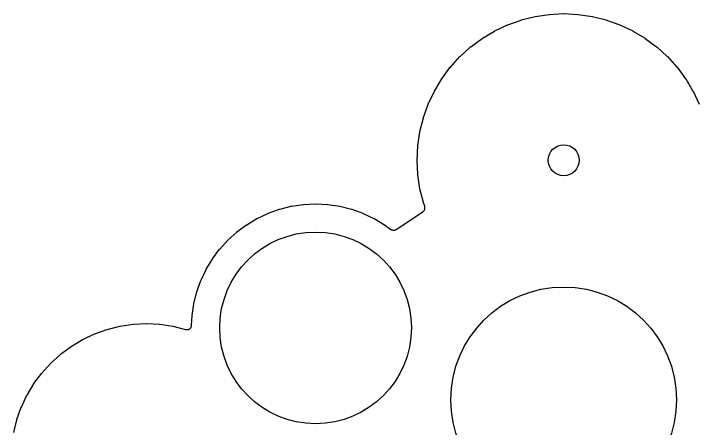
# Model space of a CAD drawing. Header units: millimetres. Extents: x -91 to 91, y -91 to 118.
# Drawn here: x -35.5 to 8.62, y 90.84 to 117.62 of the extents above; entities that cross this region are included whole.
import ezdxf

# ---------------------------------------------------------------- set-up
doc = ezdxf.new("R2010")
doc.units = ezdxf.units.MM
doc.layers.add('CUT_INNER', color=6, linetype='Continuous')
doc.layers.add('CUT_OUTER', color=1, linetype='Continuous')

msp = doc.modelspace()

# ---------------------------------------------------------------- linework, layer by layer
at = {"layer": 'CUT_INNER'}
for centre, radius in [((0, 108.1549), 1), ((-16.016, 97.3259), 6.188), ((0, 92.6849), 7.28)]:
    msp.add_circle(centre, radius, dxfattribs=at)
at = {"layer": 'CUT_OUTER'}
msp.add_lwpolyline([(-35.5024, 90.5743), (-35.2976, 91.3917), (-35.2933, 91.4057), (-35.0095, 92.1991), (-35.0039, 92.2127), (-34.6436, 92.9743), (-34.6367, 92.9873), (-34.2035, 93.71), (-34.1953, 93.7223), (-33.6934, 94.399), (-33.6841, 94.4104), (-33.1182, 95.0347), (-33.1078, 95.0451), (-32.4835, 95.611), (-32.4721, 95.6203), (-31.7954, 96.1222), (-31.7831, 96.1304), (-31.0604, 96.5636), (-31.0475, 96.5705), (-30.2858, 96.9307), (-30.2722, 96.9364), (-29.4789, 97.2202), (-29.4648, 97.2245), (-28.6475, 97.4292), (-28.633, 97.4321), (-27.7996, 97.5557), (-27.7849, 97.5572), (-26.9434, 97.5985), (-26.9286, 97.5985), (-26.0871, 97.5572), (-26.0724, 97.5557), (-25.239, 97.4321), (-25.2245, 97.4292), (-24.4072, 97.2245), (-24.4024, 97.223), (-24.373, 97.2157), (-24.3431, 97.2114), (-24.3129, 97.2101), (-24.2827, 97.2119), (-24.2528, 97.2167), (-24.2235, 97.2245), (-24.1952, 97.2352), (-24.1682, 97.2487), (-24.1426, 97.2648), (-24.1187, 97.2835), (-24.0969, 97.3044), (-24.0773, 97.3275), (-24.0601, 97.3524), (-24.0455, 97.3789), (-24.0337, 97.4067), (-24.0247, 97.4356), (-24.0187, 97.4653), (-24.0157, 97.4954), (-23.9858, 98.1034), (-23.9844, 98.1181), (-23.8712, 98.8809), (-23.8683, 98.8953), (-23.681, 99.6433), (-23.6767, 99.6574), (-23.4169, 100.3835), (-23.4113, 100.3971), (-23.0816, 101.0942), (-23.0746, 101.1071), (-22.6782, 101.7686), (-22.67, 101.7808), (-22.2107, 102.4002), (-22.2013, 102.4116), (-21.6835, 102.9829), (-21.6731, 102.9933), (-21.1017, 103.5112), (-21.0903, 103.5205), (-20.4709, 103.9799), (-20.4587, 103.9881), (-19.7973, 104.3845), (-19.7843, 104.3915), (-19.0872, 104.7212), (-19.0736, 104.7268), (-18.3475, 104.9866), (-18.3335, 104.9908), (-17.5854, 105.1782), (-17.571, 105.1811), (-16.8082, 105.2942), (-16.7936, 105.2957), (-16.0234, 105.3335), (-16.0086, 105.3335), (-15.2384, 105.2957), (-15.2238, 105.2942), (-14.461, 105.1811), (-14.4466, 105.1782), (-13.6985, 104.9908), (-13.6845, 104.9866), (-12.9584, 104.7268), (-12.9448, 104.7212), (-12.2477, 104.3915), (-12.2347, 104.3845), (-11.5733, 103.9881), (-11.5611, 103.9799), (-11.1691, 103.6892), (-11.1436, 103.6722), (-11.1166, 103.658), (-11.0883, 103.6466), (-11.059, 103.6381), (-11.0289, 103.6326), (-10.9985, 103.6302), (-10.9679, 103.631), (-10.9376, 103.6348), (-10.9079, 103.6417), (-10.879, 103.6516), (-10.8512, 103.6643), (-10.8249, 103.6799), (-9.0911, 104.8261), (-9.0681, 104.8429), (-9.0468, 104.8619), (-9.0274, 104.8827), (-9.0101, 104.9053), (-8.995, 104.9295), (-8.9822, 104.955), (-8.972, 104.9815), (-8.9642, 105.009), (-8.9592, 105.037), (-8.9568, 105.0654), (-8.9571, 105.0939), (-8.9601, 105.1222), (-8.9658, 105.1502), (-8.9741, 105.1774), (-9.054, 105.4007), (-9.0583, 105.4148), (-9.2804, 106.3014), (-9.2832, 106.3158), (-9.4173, 107.22), (-9.4188, 107.2346), (-9.4636, 108.1475), (-9.4636, 108.1622), (-9.4188, 109.0752), (-9.4173, 109.0898), (-9.2832, 109.9939), (-9.2804, 110.0084), (-9.0583, 110.895), (-9.054, 110.9091), (-8.7461, 111.7697), (-8.7404, 111.7833), (-8.3497, 112.6095), (-8.3427, 112.6225), (-7.8728, 113.4065), (-7.8646, 113.4187), (-7.3202, 114.1529), (-7.3108, 114.1642), (-6.697, 114.8415), (-6.6866, 114.8519), (-6.0094, 115.4657), (-5.998, 115.475), (-5.2638, 116.0195), (-5.2516, 116.0277), (-4.4676, 116.4976), (-4.4546, 116.5045), (-3.6284, 116.8953), (-3.6148, 116.901), (-2.7542, 117.2089), (-2.7401, 117.2132), (-1.8535, 117.4352), (-1.839, 117.4381), (-0.9349, 117.5722), (-0.9203, 117.5737), (-0.0074, 117.6185), (0.0074, 117.6185), (0.9203, 117.5737), (0.9349, 117.5722), (1.839, 117.4381), (1.8535, 117.4352), (2.7401, 117.2132), (2.7542, 117.2089), (3.6148, 116.901), (3.6284, 116.8953), (4.4546, 116.5045), (4.4676, 116.4976), (5.2516, 116.0277), (5.2638, 116.0195), (5.998, 115.475), (6.0094, 115.4657), (6.6866, 114.8519), (6.697, 114.8415), (7.3108, 114.1642), (7.3202, 114.1529), (7.8646, 113.4187), (7.8728, 113.4065), (8.3427, 112.6225), (8.3497, 112.6095), (8.7404, 111.7833)], dxfattribs=at)

doc.saveas('drawing.dxf')
